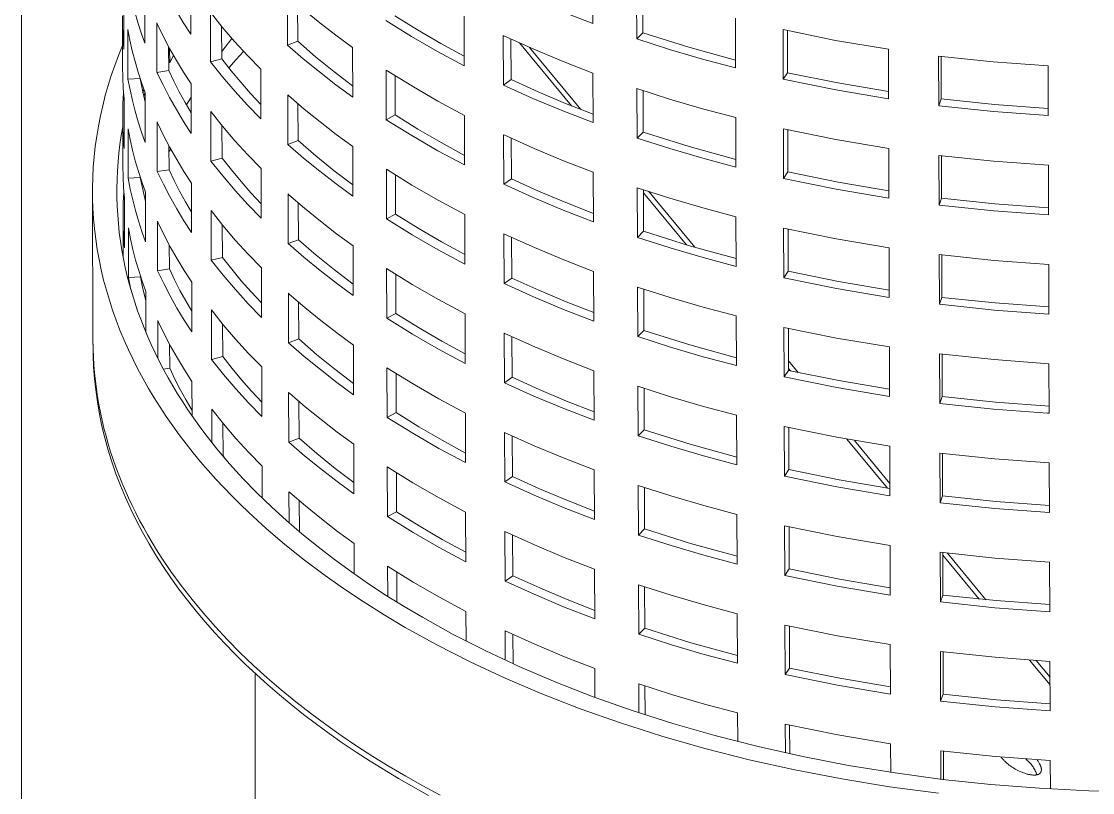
# Model space of a CAD drawing. Header units: inches. Extents: x -12 to 136, y -5 to 104.
# Drawn here: x 120.19 to 127.12, y 61.62 to 66.61 of the extents above; entities that cross this region are included whole.
import ezdxf

# ---------------------------------------------------------------- set-up
doc = ezdxf.new("R2010")
doc.units = ezdxf.units.IN
doc.layers.add('ZANO_R', color=7, linetype='Continuous', lineweight=0)

msp = doc.modelspace()

# ---------------------------------------------------------------- linework, layer by layer
at = {"layer": 'ZANO_R'}
for p, q in [((120.18841, 60.10817), (120.18841, 78.53683)), ((123.88444, 66.91619), (123.88547, 66.59534)), ((121.28378, 66.84659), (121.28482, 66.52573)), ((124.17011, 66.49485), (124.16907, 66.81571)), ((120.85019, 66.74889), (120.85122, 66.42803)), ((120.9864, 66.78758), (120.98744, 66.46673)), ((121.91039, 66.45481), (121.90936, 66.77566)), ((124.20957, 66.53442), (124.2087, 66.8026)), ((121.23563, 66.60184), (121.18883, 66.67945)), ((121.97649, 66.47975), (121.97572, 66.71757)), ((122.11867, 66.59967), (122.01591, 66.68357)), ((120.84253, 66.57217), (120.84166, 66.64437)), ((120.84266, 66.31494), (120.84167, 66.6228)), ((120.94203, 66.60118), (120.92232, 66.66936)), ((121.41255, 66.34726), (121.41151, 66.66812)), ((121.41151, 66.66812), (121.48828, 66.57176)), ((122.71252, 66.51173), (122.54657, 66.61456)), ((122.7521, 66.55377), (122.60515, 66.64517)), ((123.05256, 66.64263), (123.05359, 66.32178)), ((123.88547, 66.59534), (123.68994, 66.67113)), ((124.80799, 66.62839), (124.80902, 66.30753)), ((120.84572, 66.50003), (120.84253, 66.57217)), ((120.87739, 66.23522), (120.87635, 66.55608)), ((120.87635, 66.55608), (120.88998, 66.48643)), ((120.96375, 66.53362), (120.94203, 66.60118)), ((121.06535, 66.27877), (121.06431, 66.59963)), ((121.06431, 66.59963), (121.06721, 66.59336)), ((121.10613, 66.51306), (121.06721, 66.59336)), ((121.28482, 66.52573), (121.23563, 66.60184)), ((121.48452, 66.36592), (121.48384, 66.57701)), ((121.48828, 66.57176), (121.56818, 66.47797)), ((122.22366, 66.51857), (122.11867, 66.59967)), ((122.90155, 66.46652), (122.7521, 66.55377)), ((125.11744, 66.23414), (125.11641, 66.555)), ((125.11641, 66.555), (125.45635, 66.48585)), ((125.14576, 66.27678), (125.14488, 66.54874)), ((120.85122, 66.42803), (120.84572, 66.50003)), ((120.88998, 66.48643), (120.90565, 66.41722)), ((120.98744, 66.46673), (120.96375, 66.53362)), ((121.14749, 66.43398), (121.10613, 66.51306)), ((121.55057, 66.49807), (121.48437, 66.41338)), ((121.56818, 66.47797), (121.65112, 66.38686)), ((121.91039, 66.45481), (121.97649, 66.47975)), ((122.09179, 66.38032), (121.97649, 66.47975)), ((122.33081, 66.44036), (122.22366, 66.51857)), ((122.88158, 66.4141), (122.71252, 66.51173)), ((123.30743, 66.19666), (123.3064, 66.51752)), ((123.3064, 66.51752), (123.3151, 66.51345)), ((123.50344, 66.42876), (123.3151, 66.51345)), ((123.35707, 66.23219), (123.35622, 66.49441)), ((123.7474, 66.06283), (123.41116, 66.46945)), ((124.17011, 66.49485), (124.20957, 66.53442)), ((124.38156, 66.4273), (124.17011, 66.49485)), ((124.5077, 66.44085), (124.20957, 66.53442)), ((125.45635, 66.48585), (125.79839, 66.42801)), ((120.8164, 66.38869), (120.84222, 66.45279)), ((120.90565, 66.41722), (120.92335, 66.3485)), ((121.14143, 66.29069), (121.14093, 66.44603)), ((121.19126, 66.35621), (121.14749, 66.43398)), ((121.14762, 66.43366), (121.14792, 66.34045)), ((121.6258, 66.41416), (121.5774, 66.36149)), ((122.01225, 66.36666), (121.91039, 66.45481)), ((122.33081, 66.44036), (122.33185, 66.1195)), ((123.05359, 66.32178), (122.88158, 66.4141)), ((123.05339, 66.38352), (122.90155, 66.46652)), ((123.80842, 66.03864), (123.47598, 66.44069)), ((123.69395, 66.34908), (123.50344, 66.42876)), ((124.59457, 66.36485), (124.38156, 66.4273)), ((124.80886, 66.35755), (124.5077, 66.44085)), ((125.79839, 66.42801), (125.79943, 66.10716)), ((120.79236, 66.32424), (120.8164, 66.38869)), ((120.92335, 66.3485), (120.94307, 66.28033)), ((121.14792, 66.34045), (121.17157, 66.39053)), ((121.2374, 66.27982), (121.19126, 66.35621)), ((121.41255, 66.34726), (121.48452, 66.36592)), ((121.48932, 66.2509), (121.41255, 66.34726)), ((121.54484, 66.28961), (121.48452, 66.36592)), ((121.5774, 66.36149), (121.53, 66.30793)), ((121.65112, 66.38686), (121.73702, 66.29854)), ((122.1165, 66.28135), (122.01225, 66.36666)), ((122.2102, 66.28462), (122.09179, 66.38032)), ((123.88651, 66.27448), (123.69395, 66.34908)), ((124.80902, 66.30753), (124.59457, 66.36485)), ((126.12404, 66.06268), (126.12301, 66.38353)), ((126.12301, 66.38353), (126.47663, 66.34618)), ((126.14051, 66.10733), (126.13963, 66.38152)), ((126.47663, 66.34618), (126.83127, 66.32001)), ((120.77013, 66.25947), (120.79236, 66.32424)), ((120.84268, 66.31494), (120.84374, 66.2456)), ((120.94307, 66.28033), (120.96478, 66.21277)), ((121.06535, 66.27877), (121.14143, 66.29069)), ((121.10469, 66.19714), (121.06535, 66.27877)), ((121.17484, 66.22085), (121.14143, 66.29069)), ((121.28585, 66.20488), (121.2374, 66.27982)), ((121.60718, 66.21495), (121.54484, 66.28961)), ((121.73702, 66.29854), (121.73805, 65.97768)), ((122.22306, 66.19894), (122.1165, 66.28135)), ((122.33161, 66.19274), (122.2102, 66.28462)), ((122.54864, 65.97284), (122.5476, 66.2937)), ((122.5476, 66.2937), (122.71355, 66.19087)), ((123.88651, 66.27448), (123.88754, 65.95362)), ((125.11744, 66.23414), (125.14576, 66.27678)), ((125.47153, 66.21034), (125.14576, 66.27678)), ((126.83127, 66.32001), (126.8323, 65.99915)), ((120.73113, 66.12903), (120.74971, 66.19438)), ((120.74971, 66.19438), (120.77013, 66.25947)), ((120.84374, 66.2456), (120.84693, 66.17632)), ((120.87739, 66.23522), (120.95571, 66.2401)), ((120.89102, 66.16558), (120.87739, 66.23522)), ((120.95571, 66.2401), (120.95571, 66.24037)), ((120.97089, 66.16299), (120.95571, 66.2401)), ((120.96478, 66.21277), (120.98848, 66.14587)), ((121.14656, 66.11677), (121.10469, 66.19714)), ((121.21017, 66.15196), (121.17484, 66.22085)), ((121.28585, 66.20488), (121.28689, 65.88402)), ((121.56921, 66.15711), (121.48932, 66.2509)), ((121.6715, 66.14198), (121.60718, 66.21495)), ((122.33185, 66.1195), (122.22306, 66.19894)), ((122.60722, 66.00346), (122.60641, 66.25637)), ((123.30743, 66.19666), (123.35707, 66.23219)), ((123.4986, 66.11045), (123.30743, 66.19666)), ((123.53194, 66.15311), (123.35707, 66.23219)), ((125.45738, 66.16499), (125.11744, 66.23414)), ((125.79927, 66.15443), (125.47153, 66.21034)), ((120.71439, 66.06342), (120.73113, 66.12903)), ((120.84518, 66.07485), (120.84893, 66.14696)), ((120.84693, 66.17632), (120.85226, 66.10718)), ((120.90669, 66.09636), (120.89102, 66.16558)), ((120.98867, 66.08645), (120.97089, 66.16299)), ((120.97945, 66.17073), (120.9743, 66.14736)), ((120.9796, 66.12403), (120.98791, 66.1474)), ((120.98848, 66.14587), (120.98951, 65.82502)), ((121.24739, 66.08407), (121.21017, 66.15196)), ((121.65216, 66.06601), (121.56921, 66.15711)), ((121.73775, 66.07075), (121.6715, 66.14198)), ((121.91246, 65.81309), (121.91143, 66.13395)), ((121.91143, 66.13395), (121.91753, 66.12851)), ((122.01798, 66.04186), (121.91753, 66.12851)), ((122.71355, 66.19087), (122.88262, 66.09325)), ((123.70875, 66.07842), (123.53194, 66.15311)), ((124.17218, 65.85314), (124.17114, 66.17399)), ((124.17114, 66.17399), (124.38259, 66.10644)), ((124.21164, 65.89271), (124.21077, 66.16088)), ((125.79943, 66.10716), (125.45738, 66.16499)), ((120.69953, 65.99758), (120.71439, 66.06342)), ((120.84373, 66.00265), (120.84518, 66.07485)), ((120.85226, 66.10718), (120.8533, 65.78632)), ((120.92439, 66.02764), (120.90669, 66.09636)), ((121.19091, 66.03774), (121.14656, 66.11677)), ((121.28646, 66.01723), (121.24739, 66.08407)), ((121.28613, 66.11908), (121.25655, 66.06806)), ((121.73805, 65.97768), (121.65216, 66.06601)), ((121.97856, 65.83804), (121.97779, 66.07586)), ((122.88262, 66.09325), (123.05463, 66.00092)), ((123.69202, 66.02942), (123.4986, 66.11045)), ((123.88737, 66.00819), (123.70875, 66.07842)), ((124.38259, 66.10644), (124.59561, 66.04399)), ((126.12404, 66.06268), (126.14051, 66.10733)), ((126.12404, 66.06268), (126.47767, 66.02532)), ((126.48585, 66.07079), (126.14051, 66.10733)), ((126.83215, 66.04504), (126.48585, 66.07079)), ((120.68654, 65.93155), (120.69953, 65.99758)), ((120.8446, 65.93045), (120.84373, 66.00265)), ((120.94411, 65.95947), (120.92439, 66.02764)), ((121.2377, 65.96013), (121.19091, 66.03774)), ((121.41462, 65.70555), (121.41358, 66.02641)), ((121.41358, 66.02641), (121.49035, 65.93004)), ((122.12074, 65.95795), (122.01798, 66.04186)), ((122.60722, 66.00346), (122.54864, 65.97284)), ((122.75417, 65.91205), (122.60722, 66.00346)), ((123.05463, 66.00092), (123.05566, 65.68006)), ((123.88754, 65.95362), (123.69202, 66.02942)), ((124.59561, 66.04399), (124.81006, 65.98667)), ((124.81006, 65.98667), (124.81109, 65.66582)), ((126.47767, 66.02532), (126.8323, 65.99915)), ((120.67543, 65.86535), (120.68654, 65.93155)), ((120.83421, 65.86987), (120.84392, 65.92653)), ((120.84474, 65.67322), (120.84374, 65.98108)), ((120.84779, 65.85832), (120.8446, 65.93045)), ((120.96582, 65.89191), (120.94411, 65.95947)), ((121.06742, 65.63706), (121.06638, 65.95792)), ((121.06638, 65.95792), (121.06928, 65.95165)), ((121.1082, 65.87134), (121.06928, 65.95165)), ((121.28689, 65.88402), (121.2377, 65.96013)), ((121.4866, 65.72421), (121.48591, 65.93529)), ((121.49035, 65.93004), (121.57025, 65.83626)), ((122.22573, 65.87686), (122.12074, 65.95795)), ((122.71459, 65.87001), (122.54864, 65.97284)), ((120.66623, 65.799), (120.67543, 65.86535)), ((120.82592, 65.81311), (120.83421, 65.86987)), ((120.8533, 65.78632), (120.84779, 65.85832)), ((120.87946, 65.59351), (120.87843, 65.91437)), ((120.87843, 65.91437), (120.89205, 65.84472)), ((120.98951, 65.82502), (120.96582, 65.89191)), ((121.14957, 65.79227), (121.1082, 65.87134)), ((122.33288, 65.79864), (122.22573, 65.87686)), ((122.88365, 65.77239), (122.71459, 65.87001)), ((122.90362, 65.82481), (122.75417, 65.91205)), ((123.3095, 65.55495), (123.30847, 65.87581)), ((123.30847, 65.87581), (123.31718, 65.87174)), ((123.50551, 65.78704), (123.31718, 65.87174)), ((123.35914, 65.59048), (123.35829, 65.8527)), ((124.17218, 65.85314), (124.21164, 65.89271)), ((124.38363, 65.78559), (124.17218, 65.85314)), ((124.50977, 65.79913), (124.21164, 65.89271)), ((125.11952, 65.59243), (125.11848, 65.91329)), ((125.11848, 65.91329), (125.45842, 65.84413)), ((125.14783, 65.63507), (125.14695, 65.90703)), ((120.65893, 65.73253), (120.66623, 65.799)), ((120.81906, 65.75625), (120.82592, 65.81311)), ((120.89205, 65.84472), (120.90773, 65.77551)), ((121.1435, 65.64898), (121.143, 65.80432)), ((121.15417, 65.78375), (121.14313, 65.76435)), ((121.19334, 65.7145), (121.14957, 65.79227)), ((121.57025, 65.83626), (121.65319, 65.74515)), ((121.91246, 65.81309), (121.97856, 65.83804)), ((122.01432, 65.72495), (121.91246, 65.81309)), ((122.09386, 65.73861), (121.97856, 65.83804)), ((122.33288, 65.79864), (122.33392, 65.47779)), ((123.05547, 65.7418), (122.90362, 65.82481)), ((123.69602, 65.70737), (123.50551, 65.78704)), ((124.59664, 65.72313), (124.38363, 65.78559)), ((124.81093, 65.71584), (124.50977, 65.79913)), ((125.45842, 65.84413), (125.80046, 65.7863)), ((125.80046, 65.7863), (125.8015, 65.46545)), ((120.65354, 65.66598), (120.65893, 65.73253)), ((120.81363, 65.69931), (120.81906, 65.75625)), ((120.90773, 65.77551), (120.92543, 65.70679)), ((120.92543, 65.70679), (120.94514, 65.63861)), ((121.23947, 65.6381), (121.19334, 65.7145)), ((121.41462, 65.70555), (121.4866, 65.72421)), ((121.54692, 65.6479), (121.4866, 65.72421)), ((121.65319, 65.74515), (121.73909, 65.65683)), ((122.11857, 65.63964), (122.01432, 65.72495)), ((122.21228, 65.64291), (122.09386, 65.73861)), ((123.05566, 65.68006), (122.88365, 65.77239)), ((123.88858, 65.63277), (123.69602, 65.70737)), ((124.81109, 65.66582), (124.59664, 65.72313)), ((126.12611, 65.42096), (126.12508, 65.74182)), ((126.12508, 65.74182), (126.47871, 65.70446)), ((126.14259, 65.46562), (126.1417, 65.73981)), ((120.65006, 65.59936), (120.65354, 65.66598)), ((120.80707, 65.58529), (120.80963, 65.64232)), ((120.80963, 65.64232), (120.81363, 65.69931)), ((120.84475, 65.67322), (120.84581, 65.60388)), ((120.94514, 65.63861), (120.96686, 65.57105)), ((121.06742, 65.63706), (121.1435, 65.64898)), ((121.17692, 65.57914), (121.1435, 65.64898)), ((121.28792, 65.56316), (121.23947, 65.6381)), ((121.49139, 65.60919), (121.41462, 65.70555)), ((121.60926, 65.57323), (121.54692, 65.6479)), ((121.73909, 65.65683), (121.74013, 65.33597)), ((122.22513, 65.55723), (122.11857, 65.63964)), ((122.33368, 65.55103), (122.21228, 65.64291)), ((122.55071, 65.33113), (122.54968, 65.65199)), ((122.54968, 65.65199), (122.71562, 65.54916)), ((126.47871, 65.70446), (126.83334, 65.6783)), ((126.83334, 65.6783), (126.83437, 65.35744)), ((120.64851, 65.53272), (120.65006, 65.59936)), ((120.80595, 65.52824), (120.80707, 65.58529)), ((120.84581, 65.60388), (120.84901, 65.53461)), ((120.87946, 65.59351), (120.95778, 65.59839)), ((120.89309, 65.52386), (120.87946, 65.59351)), ((120.95778, 65.59839), (120.95778, 65.59865)), ((120.97296, 65.52128), (120.95778, 65.59839)), ((120.96686, 65.57105), (120.99055, 65.50416)), ((121.10676, 65.55542), (121.06742, 65.63706)), ((121.21224, 65.51024), (121.17692, 65.57914)), ((121.57129, 65.5154), (121.49139, 65.60919)), ((121.67358, 65.50026), (121.60926, 65.57323)), ((122.6093, 65.36174), (122.60848, 65.61466)), ((123.3095, 65.55495), (123.35914, 65.59048)), ((123.53402, 65.51139), (123.35914, 65.59048)), ((123.88858, 65.63277), (123.88962, 65.31191)), ((125.11952, 65.59243), (125.14783, 65.63507)), ((125.45945, 65.52328), (125.11952, 65.59243)), ((125.4736, 65.56862), (125.14783, 65.63507)), ((125.80135, 65.51271), (125.4736, 65.56862)), ((120.65154, 64.54202), (120.64843, 65.50416)), ((120.64887, 65.46606), (120.64851, 65.53272)), ((120.80627, 65.47118), (120.80595, 65.52824)), ((120.84725, 65.43313), (120.85101, 65.50524)), ((120.84901, 65.53461), (120.85433, 65.46546)), ((120.90876, 65.45465), (120.89309, 65.52386)), ((120.99074, 65.44473), (120.97296, 65.52128)), ((120.99055, 65.50416), (120.99158, 65.1833)), ((121.14863, 65.47505), (121.10676, 65.55542)), ((121.24946, 65.44235), (121.21224, 65.51024)), ((121.28792, 65.56316), (121.28896, 65.24231)), ((121.65423, 65.42429), (121.57129, 65.5154)), ((121.73982, 65.42904), (121.67358, 65.50026)), ((122.33392, 65.47779), (122.22513, 65.55723)), ((122.71562, 65.54916), (122.88469, 65.45153)), ((123.50067, 65.46874), (123.3095, 65.55495)), ((123.71082, 65.43671), (123.53402, 65.51139)), ((124.17425, 65.21142), (124.17322, 65.53228)), ((124.17322, 65.53228), (124.38467, 65.46473)), ((124.21371, 65.25099), (124.21285, 65.51917)), ((124.49101, 65.16359), (124.21291, 65.49989)), ((124.54513, 65.14768), (124.24722, 65.50797)), ((125.8015, 65.46545), (125.45945, 65.52328)), ((120.65116, 65.39943), (120.64887, 65.46606)), ((120.80803, 65.41414), (120.80627, 65.47118)), ((120.8458, 65.36094), (120.84725, 65.43313)), ((120.85433, 65.46546), (120.85537, 65.14461)), ((120.92646, 65.38593), (120.90876, 65.45465)), ((121.19298, 65.39602), (121.14863, 65.47505)), ((121.28853, 65.37551), (121.24946, 65.44235)), ((121.91454, 65.17138), (121.9135, 65.49224)), ((121.9135, 65.49224), (121.9196, 65.4868)), ((122.02005, 65.40014), (121.9196, 65.4868)), ((121.98063, 65.19632), (121.97986, 65.43415)), ((122.88469, 65.45153), (123.0567, 65.35921)), ((123.69409, 65.38771), (123.50067, 65.46874)), ((123.88944, 65.36648), (123.71082, 65.43671)), ((124.38467, 65.46473), (124.59768, 65.40228)), ((126.12611, 65.42096), (126.14259, 65.46562)), ((126.48792, 65.42907), (126.14259, 65.46562)), ((120.65536, 65.33285), (120.65116, 65.39943)), ((120.81123, 65.35713), (120.80803, 65.41414)), ((120.84668, 65.28874), (120.8458, 65.36094)), ((120.94618, 65.31776), (120.92646, 65.38593)), ((121.23977, 65.31842), (121.19298, 65.39602)), ((121.41669, 65.06384), (121.41566, 65.3847)), ((121.41566, 65.3847), (121.49242, 65.28833)), ((121.74013, 65.33597), (121.65423, 65.42429)), ((122.12281, 65.31624), (122.02005, 65.40014)), ((122.6093, 65.36174), (122.55071, 65.33113)), ((122.75624, 65.27034), (122.6093, 65.36174)), ((123.88962, 65.31191), (123.69409, 65.38771)), ((124.59768, 65.40228), (124.81213, 65.34496)), ((126.12611, 65.42096), (126.47974, 65.38361)), ((126.47974, 65.38361), (126.83437, 65.35744)), ((126.83423, 65.40333), (126.48792, 65.42907)), ((120.66148, 65.26635), (120.65536, 65.33285)), ((120.81587, 65.30018), (120.81123, 65.35713)), ((120.82194, 65.24329), (120.81587, 65.30018)), ((120.84664, 65.08392), (120.84581, 65.33937)), ((120.96789, 65.2502), (120.94618, 65.31776)), ((121.06949, 64.99535), (121.06846, 65.3162)), ((121.06846, 65.3162), (121.07135, 65.30994)), ((121.11027, 65.22963), (121.07135, 65.30994)), ((121.28896, 65.24231), (121.23977, 65.31842)), ((121.48867, 65.0825), (121.48799, 65.29358)), ((122.2278, 65.23515), (122.12281, 65.31624)), ((122.71666, 65.2283), (122.55071, 65.33113)), ((123.0567, 65.35921), (123.05774, 65.03835)), ((124.81213, 65.34496), (124.81317, 65.0241)), ((120.66951, 65.19995), (120.66148, 65.26635)), ((120.82943, 65.1865), (120.82194, 65.24329)), ((120.84987, 65.2166), (120.84668, 65.28874)), ((120.88153, 64.9518), (120.8805, 65.27265)), ((120.8805, 65.27265), (120.89413, 65.20301)), ((120.99158, 65.1833), (120.96789, 65.2502)), ((121.15164, 65.15055), (121.11027, 65.22963)), ((121.49242, 65.28833), (121.57232, 65.19454)), ((122.33495, 65.15693), (122.2278, 65.23515)), ((122.88572, 65.13068), (122.71666, 65.2283)), ((122.90569, 65.1831), (122.75624, 65.27034)), ((123.31158, 64.91324), (123.31054, 65.23409)), ((123.31054, 65.23409), (123.31925, 65.23002)), ((123.50758, 65.14533), (123.31925, 65.23002)), ((124.17425, 65.21142), (124.21371, 65.25099)), ((124.51184, 65.15742), (124.21371, 65.25099)), ((125.12159, 64.95072), (125.12055, 65.27157)), ((125.12055, 65.27157), (125.46049, 65.20242)), ((125.1499, 64.99335), (125.14902, 65.26532)), ((120.67944, 65.13368), (120.66951, 65.19995)), ((120.83836, 65.12981), (120.82943, 65.1865)), ((120.85537, 65.14461), (120.84987, 65.2166)), ((120.89413, 65.20301), (120.9098, 65.13379)), ((121.14558, 65.00726), (121.14507, 65.16261)), ((121.57232, 65.19454), (121.65526, 65.10344)), ((121.91454, 65.17138), (121.98063, 65.19632)), ((122.0164, 65.08323), (121.91454, 65.17138)), ((122.09593, 65.0969), (121.98063, 65.19632)), ((122.33495, 65.15693), (122.33599, 64.83607)), ((123.05754, 65.10009), (122.90569, 65.1831)), ((123.36121, 64.94877), (123.36036, 65.21099)), ((124.3857, 65.14387), (124.17425, 65.21142)), ((124.813, 65.07413), (124.51184, 65.15742)), ((125.46049, 65.20242), (125.80254, 65.14459)), ((120.69126, 65.06758), (120.67944, 65.13368)), ((120.8487, 65.07324), (120.83836, 65.12981)), ((120.9098, 65.13379), (120.9275, 65.06507)), ((121.19541, 65.07278), (121.15164, 65.15055)), ((121.65526, 65.10344), (121.74116, 65.01511)), ((122.12064, 64.99792), (122.0164, 65.08323)), ((122.21435, 65.00119), (122.09593, 65.0969)), ((123.05774, 65.03835), (122.88572, 65.13068)), ((123.6981, 65.06566), (123.50758, 65.14533)), ((124.59871, 65.08142), (124.3857, 65.14387)), ((125.80254, 65.14459), (125.80357, 64.82373)), ((126.12819, 64.77925), (126.12715, 65.10011)), ((126.12715, 65.10011), (126.48078, 65.06275)), ((126.14466, 64.82391), (126.14377, 65.09809)), ((120.70497, 65.00166), (120.69126, 65.06758)), ((120.86046, 65.01682), (120.8487, 65.07324)), ((120.87362, 64.96056), (120.86046, 65.01682)), ((120.9275, 65.06507), (120.94721, 64.9969)), ((121.24154, 64.99639), (121.19541, 65.07278)), ((121.41669, 65.06384), (121.48867, 65.0825)), ((121.49346, 64.96747), (121.41669, 65.06384)), ((121.54899, 65.00619), (121.48867, 65.0825)), ((121.74116, 65.01511), (121.7422, 64.69426)), ((123.89065, 64.99105), (123.6981, 65.06566)), ((124.81317, 65.0241), (124.59871, 65.08142)), ((126.48078, 65.06275), (126.83541, 65.03658)), ((126.83541, 65.03658), (126.83645, 64.71573)), ((120.72056, 64.93596), (120.70497, 65.00166)), ((120.88818, 64.90447), (120.87362, 64.96056)), ((120.88153, 64.9518), (120.95985, 64.95667)), ((120.89728, 64.87198), (120.88153, 64.9518)), ((120.94721, 64.9969), (120.96893, 64.92934)), ((120.95985, 64.95667), (120.95985, 64.95694)), ((120.97503, 64.87957), (120.95985, 64.95667)), ((121.06949, 64.99535), (121.14558, 65.00726)), ((121.10883, 64.91371), (121.06949, 64.99535)), ((121.17899, 64.93742), (121.14558, 65.00726)), ((121.29, 64.92145), (121.24154, 64.99639)), ((121.57336, 64.87369), (121.49346, 64.96747)), ((121.61133, 64.93152), (121.54899, 65.00619)), ((122.2272, 64.91551), (122.12064, 64.99792)), ((122.33575, 64.90932), (122.21435, 65.00119)), ((122.55278, 64.68942), (122.55175, 65.01027)), ((122.55175, 65.01027), (122.7177, 64.90744)), ((122.61137, 64.72003), (122.61055, 64.97295)), ((123.31158, 64.91324), (123.36121, 64.94877)), ((123.53609, 64.86968), (123.36121, 64.94877)), ((123.89065, 64.99105), (123.89169, 64.6702)), ((125.12159, 64.95072), (125.1499, 64.99335)), ((125.46153, 64.88156), (125.12159, 64.95072)), ((125.47567, 64.92691), (125.1499, 64.99335)), ((120.738, 64.8705), (120.72056, 64.93596)), ((120.90413, 64.84858), (120.88818, 64.90447)), ((120.96893, 64.92934), (120.99262, 64.86245)), ((120.99281, 64.80302), (120.97503, 64.87957)), ((121.1507, 64.83334), (121.10883, 64.91371)), ((121.21432, 64.86853), (121.17899, 64.93742)), ((121.29, 64.92145), (121.29103, 64.60059)), ((121.67565, 64.85855), (121.61133, 64.93152)), ((122.33599, 64.83607), (122.2272, 64.91551)), ((122.7177, 64.90744), (122.88676, 64.80982)), ((123.50274, 64.82703), (123.31158, 64.91324)), ((124.17632, 64.56971), (124.17529, 64.89057)), ((124.17529, 64.89057), (124.38674, 64.82302)), ((124.21578, 64.60928), (124.21492, 64.87746)), ((125.80357, 64.82373), (125.46153, 64.88156)), ((125.80342, 64.871), (125.47567, 64.92691)), ((120.75729, 64.8053), (120.738, 64.8705)), ((120.92146, 64.7929), (120.90413, 64.84858)), ((120.99262, 64.86245), (120.99347, 64.59828)), ((121.19505, 64.75431), (121.1507, 64.83334)), ((121.25153, 64.80064), (121.21432, 64.86853)), ((121.6563, 64.78258), (121.57336, 64.87369)), ((121.7419, 64.78733), (121.67565, 64.85855)), ((121.91661, 64.52967), (121.91557, 64.85053)), ((121.91557, 64.85053), (121.92167, 64.84509)), ((122.02212, 64.75843), (121.92167, 64.84509)), ((122.88676, 64.80982), (123.05877, 64.71749)), ((123.69616, 64.74599), (123.50274, 64.82703)), ((123.71289, 64.795), (123.53609, 64.86968)), ((124.38674, 64.82302), (124.59975, 64.76056)), ((126.12819, 64.77925), (126.14466, 64.82391)), ((126.48999, 64.78736), (126.14466, 64.82391)), ((120.77842, 64.7404), (120.75729, 64.8053)), ((120.80135, 64.67582), (120.77842, 64.7404)), ((120.94015, 64.73745), (120.92146, 64.7929)), ((120.9602, 64.68224), (120.94015, 64.73745)), ((121.24184, 64.6767), (121.19505, 64.75431)), ((121.2906, 64.7338), (121.25153, 64.80064)), ((121.41876, 64.42213), (121.41773, 64.74298)), ((121.41773, 64.74298), (121.4945, 64.64662)), ((121.7422, 64.69426), (121.6563, 64.78258)), ((121.9827, 64.55461), (121.98193, 64.79243)), ((122.12488, 64.67453), (122.02212, 64.75843)), ((123.89169, 64.6702), (123.69616, 64.74599)), ((123.89151, 64.72477), (123.71289, 64.795)), ((124.59975, 64.76056), (124.8142, 64.70325)), ((126.12819, 64.77925), (126.48181, 64.74189)), ((126.48181, 64.74189), (126.83645, 64.71573)), ((126.8363, 64.76162), (126.48999, 64.78736)), ((120.82609, 64.61158), (120.80135, 64.67582)), ((120.98159, 64.6273), (120.9602, 64.68224)), ((121.07132, 64.4283), (121.07053, 64.67449)), ((121.07053, 64.67449), (121.07342, 64.66822)), ((121.11235, 64.58792), (121.07342, 64.66822)), ((121.29103, 64.60059), (121.24184, 64.6767)), ((122.22987, 64.59343), (122.12488, 64.67453)), ((122.61137, 64.72003), (122.55278, 64.68942)), ((122.71873, 64.58659), (122.55278, 64.68942)), ((122.75831, 64.62863), (122.61137, 64.72003)), ((123.05877, 64.71749), (123.05981, 64.39664)), ((124.8142, 64.70325), (124.81524, 64.38239)), ((120.8526, 64.54771), (120.82609, 64.61158)), ((121.00432, 64.57263), (120.98159, 64.6273)), ((121.49074, 64.44078), (121.49006, 64.65187)), ((121.4945, 64.64662), (121.57439, 64.55283)), ((122.90776, 64.54139), (122.75831, 64.62863)), ((124.17632, 64.56971), (124.21578, 64.60928)), ((124.51391, 64.51571), (124.21578, 64.60928)), ((125.12366, 64.309), (125.12262, 64.62986)), ((125.12262, 64.62986), (125.46256, 64.56071)), ((125.15197, 64.35164), (125.1511, 64.6236)), ((120.65154, 64.54202), (120.65228, 64.49039)), ((120.88086, 64.48423), (120.8526, 64.54771)), ((121.02836, 64.51826), (121.00432, 64.57263)), ((121.15371, 64.50884), (121.11235, 64.58792)), ((121.57439, 64.55283), (121.65734, 64.46172)), ((121.91661, 64.52967), (121.9827, 64.55461)), ((122.01847, 64.44152), (121.91661, 64.52967)), ((122.098, 64.45518), (121.9827, 64.55461)), ((122.33703, 64.51522), (122.22987, 64.59343)), ((122.88779, 64.48896), (122.71873, 64.58659)), ((123.05961, 64.45838), (122.90776, 64.54139)), ((123.31365, 64.27153), (123.31261, 64.59238)), ((123.31261, 64.59238), (123.32132, 64.58831)), ((123.50966, 64.50362), (123.32132, 64.58831)), ((123.36328, 64.30705), (123.36244, 64.56927)), ((124.38777, 64.50216), (124.17632, 64.56971)), ((125.46256, 64.56071), (125.80461, 64.50288)), ((120.65242, 64.44753), (120.65169, 64.52174)), ((120.65228, 64.49039), (120.65417, 64.43877)), ((120.91085, 64.42116), (120.88086, 64.48423)), ((121.0537, 64.46419), (121.02836, 64.51826)), ((121.08032, 64.41045), (121.0537, 64.46419)), ((121.14765, 64.36555), (121.14715, 64.52089)), ((121.19748, 64.43107), (121.15371, 64.50884)), ((121.65734, 64.46172), (121.74323, 64.3734)), ((122.33703, 64.51522), (122.33806, 64.19436)), ((123.05981, 64.39664), (122.88779, 64.48896)), ((123.70017, 64.42394), (123.50966, 64.50362)), ((124.60079, 64.43971), (124.38777, 64.50216)), ((124.81508, 64.43241), (124.51391, 64.51571)), ((125.80461, 64.50288), (125.80564, 64.18202)), ((120.65553, 64.37338), (120.65242, 64.44753)), ((120.65417, 64.43877), (120.65722, 64.38719)), ((120.94256, 64.35854), (120.91085, 64.42116)), ((121.10822, 64.35705), (121.08032, 64.41045)), ((121.24361, 64.35468), (121.19748, 64.43107)), ((121.41876, 64.42213), (121.49074, 64.44078)), ((121.49553, 64.32576), (121.41876, 64.42213)), ((121.55106, 64.36447), (121.49074, 64.44078)), ((122.12272, 64.35621), (122.01847, 64.44152)), ((122.21642, 64.35948), (122.098, 64.45518)), ((123.89272, 64.34934), (123.70017, 64.42394)), ((124.81524, 64.38239), (124.60079, 64.43971)), ((125.21461, 64.338), (125.15177, 64.41399)), ((126.13026, 64.13754), (126.12922, 64.45839)), ((126.12922, 64.45839), (126.48285, 64.42104)), ((126.14673, 64.18219), (126.14584, 64.45638)), ((126.48285, 64.42104), (126.83748, 64.39487)), ((126.83748, 64.39487), (126.83852, 64.07401)), ((120.66101, 64.29936), (120.65553, 64.37338)), ((120.65722, 64.38719), (120.66142, 64.33565)), ((120.66142, 64.33565), (120.66676, 64.28416)), ((120.97594, 64.29638), (120.94256, 64.35854)), ((121.10707, 64.3592), (121.14765, 64.36555)), ((121.13737, 64.304), (121.10822, 64.35705)), ((121.18106, 64.29571), (121.14765, 64.36555)), ((121.29207, 64.27974), (121.24361, 64.35468)), ((121.57543, 64.23197), (121.49553, 64.32576)), ((121.6134, 64.28981), (121.55106, 64.36447)), ((121.74323, 64.3734), (121.74427, 64.05254)), ((122.22927, 64.2738), (122.12272, 64.35621)), ((122.33782, 64.2676), (122.21642, 64.35948)), ((122.55486, 64.0477), (122.55382, 64.36856)), ((122.55382, 64.36856), (122.71977, 64.26573)), ((122.61344, 64.07832), (122.61262, 64.33123)), ((123.89272, 64.34934), (123.89376, 64.02848)), ((125.12366, 64.309), (125.15197, 64.35164)), ((125.16478, 64.34882), (125.15193, 64.36435)), ((125.47775, 64.2852), (125.15197, 64.35164)), ((120.66885, 64.22556), (120.66101, 64.29936)), ((120.66676, 64.28416), (120.67325, 64.23274)), ((121.01099, 64.2347), (120.97594, 64.29638)), ((121.16776, 64.25133), (121.13737, 64.304)), ((121.19937, 64.19903), (121.16776, 64.25133)), ((121.21639, 64.22682), (121.18106, 64.29571)), ((121.29207, 64.27974), (121.29279, 64.05675)), ((121.67772, 64.21684), (121.6134, 64.28981)), ((122.33806, 64.19436), (122.22927, 64.2738)), ((122.71977, 64.26573), (122.88883, 64.16811)), ((123.31365, 64.27153), (123.36328, 64.30705)), ((123.31365, 64.27153), (123.50481, 64.18531)), ((123.53816, 64.22797), (123.36328, 64.30705)), ((125.4636, 64.23985), (125.12366, 64.309)), ((125.80549, 64.22929), (125.47775, 64.2852)), ((120.67978, 64.14707), (120.66885, 64.22556)), ((120.67325, 64.23274), (120.68088, 64.1814)), ((121.04767, 64.17353), (121.01099, 64.2347)), ((121.23217, 64.14713), (121.19937, 64.19903)), ((121.2536, 64.15893), (121.21639, 64.22682)), ((121.65837, 64.14087), (121.57543, 64.23197)), ((121.74397, 64.14561), (121.67772, 64.21684)), ((121.91868, 63.88796), (121.91764, 64.20881)), ((121.91764, 64.20881), (121.92375, 64.20337)), ((122.02419, 64.11672), (121.92375, 64.20337)), ((123.50481, 64.18531), (123.69823, 64.10428)), ((123.71496, 64.15328), (123.53816, 64.22797)), ((124.1784, 63.928), (124.17736, 64.24885)), ((124.17736, 64.24885), (124.38881, 64.1813)), ((124.21786, 63.96757), (124.21699, 64.23574)), ((125.80564, 64.18202), (125.4636, 64.23985)), ((126.13026, 64.13754), (126.14673, 64.18219)), ((126.49206, 64.14565), (126.14673, 64.18219)), ((120.69334, 64.06899), (120.67978, 64.14707)), ((120.68088, 64.1814), (120.68964, 64.13016)), ((120.68964, 64.13016), (120.69955, 64.07902)), ((121.08594, 64.11288), (121.04767, 64.17353)), ((121.12579, 64.05277), (121.08594, 64.11288)), ((121.26616, 64.09563), (121.23217, 64.14713)), ((121.29267, 64.09209), (121.2536, 64.15893)), ((121.74427, 64.05254), (121.65837, 64.14087)), ((121.98477, 63.9129), (121.98401, 64.15072)), ((122.12695, 64.03281), (122.02419, 64.11672)), ((122.88883, 64.16811), (123.06084, 64.07578)), ((123.89358, 64.08305), (123.71496, 64.15328)), ((124.38881, 64.1813), (124.60182, 64.11885)), ((124.60182, 64.11885), (124.81627, 64.06153)), ((126.13026, 64.13754), (126.47833, 64.10068)), ((126.83837, 64.1199), (126.49206, 64.14565)), ((120.70946, 63.99139), (120.69334, 64.06899)), ((120.69955, 64.07902), (120.71058, 64.028)), ((121.16719, 63.99324), (121.12579, 64.05277)), ((121.30131, 64.04456), (121.26616, 64.09563)), ((121.3376, 63.99392), (121.30131, 64.04456)), ((121.4205, 63.88517), (121.4198, 64.10127)), ((121.4198, 64.10127), (121.49657, 64.0049)), ((122.61344, 64.07832), (122.55486, 64.0477)), ((122.7208, 63.94487), (122.55486, 64.0477)), ((122.76038, 63.98691), (122.61344, 64.07832)), ((123.06084, 64.07578), (123.06188, 63.75492)), ((123.69823, 64.10428), (123.89376, 64.02848)), ((124.81627, 64.06153), (124.81731, 63.74068)), ((126.47833, 64.10068), (126.82738, 64.07467)), ((126.83852, 64.07401), (126.82738, 64.07467)), ((120.72811, 63.91436), (120.70946, 63.99139)), ((120.71058, 64.028), (120.72273, 63.97711)), ((120.72273, 63.97711), (120.736, 63.92637)), ((121.2101, 63.93428), (121.16719, 63.99324)), ((121.375, 63.94373), (121.3376, 63.99392)), ((121.49281, 63.79907), (121.49213, 64.01015)), ((121.49657, 64.0049), (121.57647, 63.91112)), ((122.23195, 63.95172), (122.12695, 64.03281)), ((122.90984, 63.89967), (122.76038, 63.98691)), ((125.12573, 63.66729), (125.1247, 63.98815)), ((125.1247, 63.98815), (125.46463, 63.91899)), ((125.15405, 63.70993), (125.15317, 63.98189)), ((120.74971, 63.83633), (120.72811, 63.91436)), ((120.736, 63.92637), (120.75038, 63.87578)), ((121.25448, 63.87593), (121.2101, 63.93428)), ((121.41351, 63.894), (121.375, 63.94373)), ((121.57647, 63.91112), (121.65941, 63.82001)), ((121.91868, 63.88796), (121.98477, 63.9129)), ((122.10008, 63.81347), (121.98477, 63.9129)), ((122.3391, 63.8735), (122.23195, 63.95172)), ((122.88987, 63.84725), (122.7208, 63.94487)), ((123.31572, 63.62981), (123.31468, 63.95067)), ((123.31468, 63.95067), (123.50585, 63.86446)), ((123.36535, 63.66534), (123.36451, 63.92756)), ((124.1784, 63.928), (124.21786, 63.96757)), ((124.38985, 63.86045), (124.1784, 63.928)), ((124.51598, 63.87399), (124.21786, 63.96757)), ((125.46463, 63.91899), (125.80668, 63.86116)), ((125.79235, 63.58993), (125.53012, 63.90703)), ((120.77383, 63.75903), (120.74971, 63.83633)), ((120.75038, 63.87578), (120.76587, 63.82536)), ((121.30032, 63.81819), (121.25448, 63.87593)), ((121.4531, 63.84473), (121.41351, 63.894)), ((121.53541, 63.74764), (121.4531, 63.84473)), ((122.02054, 63.79981), (121.91868, 63.88796)), ((122.3391, 63.8735), (122.34013, 63.55265)), ((123.06188, 63.75492), (122.88987, 63.84725)), ((123.06168, 63.81666), (122.90984, 63.89967)), ((123.50585, 63.86446), (123.69927, 63.78342)), ((124.60286, 63.79799), (124.38985, 63.86045)), ((124.81715, 63.7907), (124.51598, 63.87399)), ((125.80745, 63.62098), (125.57795, 63.89856)), ((125.80668, 63.86116), (125.80772, 63.54031)), ((120.76587, 63.82536), (120.78245, 63.77512)), ((120.78245, 63.77512), (120.80012, 63.72507)), ((121.34757, 63.76109), (121.30032, 63.81819)), ((121.49139, 63.7987), (121.49281, 63.79907)), ((121.50965, 63.7773), (121.49281, 63.79907)), ((121.65941, 63.82001), (121.74531, 63.73169)), ((122.12479, 63.7145), (122.02054, 63.79981)), ((122.21849, 63.71777), (122.10008, 63.81347)), ((123.69927, 63.78342), (123.8948, 63.70763)), ((124.81731, 63.74068), (124.60286, 63.79799)), ((126.13233, 63.49582), (126.13129, 63.81668)), ((126.13129, 63.81668), (126.48492, 63.77933)), ((126.1488, 63.54048), (126.14792, 63.81467)), ((126.48492, 63.77933), (126.83955, 63.75316)), ((120.80038, 63.68254), (120.77383, 63.75903)), ((120.80012, 63.72507), (120.81887, 63.67523)), ((121.3962, 63.70465), (121.34757, 63.76109)), ((121.44618, 63.64886), (121.3962, 63.70465)), ((121.62176, 63.65255), (121.53541, 63.74764)), ((121.74531, 63.73169), (121.74597, 63.52597)), ((122.23135, 63.63209), (122.12479, 63.7145)), ((122.3399, 63.62589), (122.21849, 63.71777)), ((122.55693, 63.40599), (122.55589, 63.72685)), ((122.55589, 63.72685), (122.72184, 63.62402)), ((123.8948, 63.70763), (123.89583, 63.38677)), ((125.12573, 63.66729), (125.15405, 63.70993)), ((125.47982, 63.64349), (125.15405, 63.70993)), ((126.83955, 63.75316), (126.84059, 63.4323)), ((120.82929, 63.6069), (120.80038, 63.68254)), ((120.81887, 63.67523), (120.83869, 63.6256)), ((121.49747, 63.59376), (121.44618, 63.64886)), ((121.71198, 63.55953), (121.62176, 63.65255)), ((122.34013, 63.55265), (122.23135, 63.63209)), ((122.61551, 63.4366), (122.6147, 63.68952)), ((123.31572, 63.62981), (123.36535, 63.66534)), ((123.31572, 63.62981), (123.50689, 63.5436)), ((123.54023, 63.58625), (123.36535, 63.66534)), ((125.46567, 63.59814), (125.12573, 63.66729)), ((125.80756, 63.58757), (125.47982, 63.64349)), ((120.86151, 63.52988), (120.82929, 63.6069)), ((120.83869, 63.6256), (120.85957, 63.5762)), ((120.85957, 63.5762), (120.8815, 63.52703)), ((121.55004, 63.53935), (121.49747, 63.59376)), ((121.80586, 63.46865), (121.71198, 63.55953)), ((121.92037, 63.36487), (121.91972, 63.5671)), ((121.91972, 63.5671), (121.92582, 63.56166)), ((122.02627, 63.475), (121.92582, 63.56166)), ((122.72184, 63.62402), (122.8909, 63.52639)), ((123.71704, 63.51157), (123.54023, 63.58625)), ((124.18047, 63.28628), (124.17943, 63.60714)), ((124.17943, 63.60714), (124.39088, 63.53959)), ((124.21993, 63.32585), (124.21906, 63.59403)), ((125.80772, 63.54031), (125.46567, 63.59814)), ((120.89606, 63.45388), (120.86151, 63.52988)), ((120.8815, 63.52703), (120.90447, 63.47811)), ((121.60385, 63.48565), (121.55004, 63.53935)), ((121.98673, 63.30788), (121.98608, 63.50901)), ((122.8909, 63.52639), (123.06292, 63.43407)), ((123.50689, 63.5436), (123.7003, 63.46257)), ((123.89566, 63.44134), (123.71704, 63.51157)), ((124.39088, 63.53959), (124.60389, 63.47714)), ((126.13233, 63.49582), (126.1488, 63.54048)), ((126.13233, 63.49582), (126.48596, 63.45847)), ((126.49414, 63.50393), (126.1488, 63.54048)), ((126.84044, 63.47819), (126.49414, 63.50393)), ((120.93286, 63.37893), (120.89606, 63.45388)), ((120.90447, 63.47811), (120.92847, 63.42945)), ((120.92847, 63.42945), (120.9535, 63.38107)), ((121.65886, 63.43267), (121.60385, 63.48565)), ((121.77235, 63.3289), (121.65886, 63.43267)), ((121.90321, 63.37996), (121.80586, 63.46865)), ((122.12903, 63.3911), (122.02627, 63.475)), ((122.61551, 63.4366), (122.55693, 63.40599)), ((122.76246, 63.3452), (122.61551, 63.4366)), ((123.06292, 63.43407), (123.06395, 63.11321)), ((123.7003, 63.46257), (123.89583, 63.38677)), ((124.60389, 63.47714), (124.81835, 63.41982)), ((124.81835, 63.41982), (124.81938, 63.09896)), ((126.48596, 63.45847), (126.84059, 63.4323)), ((120.97182, 63.30508), (120.93286, 63.37893)), ((120.9535, 63.38107), (120.97952, 63.33296)), ((122.00385, 63.29352), (121.90321, 63.37996)), ((122.23402, 63.31001), (122.12903, 63.3911)), ((122.72288, 63.30316), (122.55693, 63.40599)), ((121.01445, 63.22961), (120.97182, 63.30508)), ((120.97952, 63.33296), (121.00655, 63.28514)), ((121.00655, 63.28514), (121.03455, 63.23762)), ((121.89021, 63.22814), (121.77235, 63.3289)), ((122.10757, 63.20938), (122.00385, 63.29352)), ((122.34117, 63.23179), (122.23402, 63.31001)), ((122.89194, 63.20554), (122.72288, 63.30316)), ((122.91191, 63.25796), (122.76246, 63.3452)), ((123.31779, 62.9881), (123.31676, 63.30896)), ((123.31676, 63.30896), (123.50792, 63.22274)), ((123.36743, 63.02363), (123.36658, 63.28585)), ((124.18047, 63.28628), (124.21993, 63.32585)), ((124.39192, 63.21873), (124.18047, 63.28628)), ((124.51806, 63.23228), (124.21993, 63.32585)), ((125.1278, 63.02558), (125.12677, 63.34643)), ((125.12677, 63.34643), (125.46671, 63.27728)), ((125.15612, 63.06821), (125.15524, 63.34018)), ((121.0592, 63.15539), (121.01445, 63.22961)), ((121.03455, 63.23762), (121.06352, 63.19041)), ((122.01215, 63.13044), (121.89021, 63.22814)), ((122.34117, 63.23179), (122.3418, 63.03524)), ((123.06375, 63.17495), (122.91191, 63.25796)), ((123.50792, 63.22274), (123.70134, 63.14171)), ((124.60493, 63.15628), (124.39192, 63.21873)), ((124.81922, 63.14899), (124.51806, 63.23228)), ((125.46671, 63.27728), (125.80875, 63.21945)), ((125.80875, 63.21945), (125.80979, 62.89859)), ((121.10599, 63.08242), (121.0592, 63.15539)), ((121.06352, 63.19041), (121.09345, 63.14353)), ((121.09345, 63.14353), (121.15612, 63.05074)), ((122.21419, 63.12757), (122.10757, 63.20938)), ((123.06395, 63.11321), (122.89194, 63.20554)), ((124.81938, 63.09896), (124.60493, 63.15628)), ((126.1344, 62.85411), (126.13337, 63.17497)), ((126.13337, 63.17497), (126.48699, 63.13761)), ((126.15087, 62.89877), (126.14999, 63.17295)), ((126.38552, 62.87274), (126.15004, 63.15744)), ((126.42963, 62.86841), (126.1809, 63.16928)), ((121.15473, 63.01074), (121.10599, 63.08242)), ((122.13786, 63.03588), (122.01215, 63.13044)), ((122.32349, 63.04814), (122.21419, 63.12757)), ((122.55859, 62.89061), (122.55796, 63.08513)), ((122.55796, 63.08513), (122.72391, 62.9823)), ((123.70134, 63.14171), (123.89687, 63.06591)), ((126.48699, 63.13761), (126.84163, 63.11145)), ((126.84163, 63.11145), (126.84266, 62.79059)), ((121.20752, 62.93736), (121.15473, 63.01074)), ((121.15612, 63.05074), (121.22245, 62.95935)), ((122.26705, 62.94448), (122.13786, 63.03588)), ((122.4353, 62.97109), (122.32349, 63.04814)), ((122.61739, 62.85377), (122.61677, 63.04781)), ((123.31779, 62.9881), (123.36743, 63.02363)), ((123.5423, 62.94454), (123.36743, 63.02363)), ((123.89687, 63.06591), (123.8979, 62.74506)), ((125.1278, 63.02558), (125.15612, 63.06821)), ((125.46774, 62.95642), (125.1278, 63.02558)), ((125.48189, 63.00177), (125.15612, 63.06821)), ((121.26223, 62.8654), (121.20752, 62.93736)), ((121.22245, 62.95935), (121.29231, 62.86941)), ((122.39943, 62.85629), (122.26705, 62.94448)), ((122.5494, 62.89646), (122.4353, 62.97109)), ((122.72391, 62.9823), (122.89297, 62.88468)), ((123.31779, 62.9881), (123.50589, 62.90322)), ((123.71911, 62.86986), (123.5423, 62.94454)), ((124.18254, 62.64457), (124.1815, 62.96543)), ((124.1815, 62.96543), (124.39295, 62.89788)), ((124.222, 62.68414), (124.22113, 62.95232)), ((125.80979, 62.89859), (125.46774, 62.95642)), ((125.80963, 62.94586), (125.48189, 63.00177)), ((121.31875, 62.79485), (121.26223, 62.8654)), ((121.29231, 62.86941), (121.36559, 62.78098)), ((122.66562, 62.82425), (122.5494, 62.89646)), ((122.89297, 62.88468), (123.06499, 62.79235)), ((123.50589, 62.90322), (123.69617, 62.82336)), ((123.89773, 62.79963), (123.71911, 62.86986)), ((124.39295, 62.89788), (124.60597, 62.83542)), ((126.1344, 62.85411), (126.15087, 62.89877)), ((126.49621, 62.86222), (126.15087, 62.89877)), ((122.53469, 62.77134), (122.39943, 62.85629)), ((122.78376, 62.75448), (122.66562, 62.82425)), ((123.69617, 62.82336), (123.88851, 62.74857)), ((124.60597, 62.83542), (124.82042, 62.77811)), ((126.1344, 62.85411), (126.48803, 62.81676)), ((126.48803, 62.81676), (126.84266, 62.79059)), ((126.84251, 62.83648), (126.49621, 62.86222)), ((121.37699, 62.72571), (121.31875, 62.79485)), ((121.36559, 62.78098), (121.44216, 62.69412)), ((122.67255, 62.68963), (122.53469, 62.77134)), ((122.98289, 62.64442), (122.78376, 62.75448)), ((123.06499, 62.79235), (123.06561, 62.60128)), ((123.8979, 62.74506), (123.88851, 62.74857)), ((124.82042, 62.77811), (124.82145, 62.45725)), ((121.43959, 62.65494), (121.37699, 62.72571)), ((121.44216, 62.69412), (121.52189, 62.6089)), ((122.87661, 62.57685), (122.67255, 62.68963)), ((123.31944, 62.47744), (123.31883, 62.66724)), ((123.31883, 62.66724), (123.50999, 62.58103)), ((124.18254, 62.64457), (124.222, 62.68414)), ((124.52013, 62.59057), (124.222, 62.68414)), ((125.12988, 62.38386), (125.12884, 62.70472)), ((125.12884, 62.70472), (125.46878, 62.63557)), ((125.15819, 62.4265), (125.15731, 62.69847)), ((121.50388, 62.5857), (121.43959, 62.65494)), ((121.52189, 62.6089), (121.60465, 62.52535)), ((123.19308, 62.53753), (122.98289, 62.64442)), ((123.36926, 62.45455), (123.36865, 62.64413)), ((124.39399, 62.57702), (124.18254, 62.64457)), ((124.82129, 62.50727), (124.52013, 62.59057)), ((125.46878, 62.63557), (125.81082, 62.57774)), ((121.56977, 62.51796), (121.50388, 62.5857)), ((121.60465, 62.52535), (121.6903, 62.44352)), ((123.09202, 62.46732), (122.87661, 62.57685)), ((123.41422, 62.43428), (123.19308, 62.53753)), ((123.50999, 62.58103), (123.70341, 62.5)), ((124.607, 62.51457), (124.39399, 62.57702)), ((125.81082, 62.57774), (125.81186, 62.25688)), ((126.13647, 62.2124), (126.13544, 62.53325)), ((126.13544, 62.53325), (126.48907, 62.4959)), ((126.15295, 62.25705), (126.15206, 62.53124)), ((121.63715, 62.45173), (121.56977, 62.51796)), ((121.70915, 62.38404), (121.63715, 62.45173)), ((123.31866, 62.36154), (123.09202, 62.46732)), ((123.70341, 62.5), (123.89894, 62.4242)), ((124.82145, 62.45725), (124.607, 62.51457)), ((126.48907, 62.4959), (126.8437, 62.46973)), ((126.84419, 62.31832), (126.71194, 62.47815)), ((126.84403, 62.36702), (126.75459, 62.47526)), ((126.8437, 62.46973), (126.84473, 62.14888)), ((121.6903, 62.44352), (121.77871, 62.36346)), ((121.70017, 62.39233), (121.70017, 61.14551)), ((121.78262, 62.31795), (121.70915, 62.38404)), ((123.64613, 62.33517), (123.41422, 62.43428)), ((123.89894, 62.4242), (123.89955, 62.23659)), ((125.12988, 62.38386), (125.15819, 62.4265)), ((125.46981, 62.31471), (125.12988, 62.38386)), ((125.48396, 62.36006), (125.15819, 62.4265)), ((121.77871, 62.36346), (121.86974, 62.28521)), ((121.85748, 62.25345), (121.78262, 62.31795)), ((123.55636, 62.25999), (123.31866, 62.36154)), ((123.88855, 62.24067), (123.64613, 62.33517)), ((124.18418, 62.13692), (124.18358, 62.32371)), ((124.18358, 62.32371), (124.39503, 62.25616)), ((124.22381, 62.12391), (124.22321, 62.3106)), ((125.81186, 62.25688), (125.46981, 62.31471)), ((125.81171, 62.30415), (125.48396, 62.36006)), ((121.93366, 62.19049), (121.85748, 62.25345)), ((121.86974, 62.28521), (121.96325, 62.20878)), ((123.80484, 62.16318), (123.55636, 62.25999)), ((124.39503, 62.25616), (124.60804, 62.19371)), ((126.13647, 62.2124), (126.15295, 62.25705)), ((126.49828, 62.22051), (126.15295, 62.25705)), ((122.01458, 62.12634), (121.93366, 62.19049)), ((121.96325, 62.20878), (122.0591, 62.13422)), ((124.14116, 62.15127), (123.88855, 62.24067)), ((124.60804, 62.19371), (124.82249, 62.13639)), ((126.13647, 62.2124), (126.4901, 62.17504)), ((126.4901, 62.17504), (126.84473, 62.14888)), ((126.84459, 62.19476), (126.49828, 62.22051)), ((122.09677, 62.06383), (122.01458, 62.12634)), ((122.0591, 62.13422), (122.15715, 62.06155)), ((124.06377, 62.07162), (123.80484, 62.16318)), ((124.40352, 62.06747), (124.14116, 62.15127)), ((124.82249, 62.13639), (124.82309, 61.951)), ((122.18017, 62.00293), (122.09677, 62.06383)), ((122.15715, 62.06155), (122.25727, 61.99078)), ((124.3327, 61.98579), (124.06377, 62.07162)), ((124.67513, 61.98971), (124.40352, 62.06747)), ((125.13151, 61.87812), (125.13091, 62.06301)), ((125.13091, 62.06301), (125.47085, 61.99385)), ((125.15998, 61.87191), (125.15938, 62.05675)), ((122.2647, 61.94361), (122.18017, 62.00293)), ((122.25727, 61.99078), (122.35932, 61.92194)), ((124.61112, 61.90617), (124.3327, 61.98579)), ((124.95541, 61.91846), (124.67513, 61.98971)), ((125.47085, 61.99385), (125.8129, 61.93602)), ((122.35398, 61.88339), (122.2647, 61.94361)), ((122.35932, 61.92194), (122.46316, 61.85503)), ((124.89843, 61.83324), (124.61112, 61.90617)), ((125.24368, 61.85414), (124.95541, 61.91846)), ((125.8129, 61.93602), (125.81349, 61.75198)), ((122.44436, 61.82484), (122.35398, 61.88339)), ((122.46316, 61.85503), (122.56864, 61.79007)), ((125.19393, 61.76741), (124.89843, 61.83324)), ((125.53921, 61.79714), (125.24368, 61.85414)), ((126.1381, 61.70778), (126.13751, 61.89154)), ((126.13751, 61.89154), (126.49114, 61.85419)), ((126.15473, 61.70578), (126.15413, 61.88953)), ((126.49114, 61.85419), (126.84577, 61.82802)), ((126.52808, 61.85094), (126.5303, 61.84775)), ((126.5303, 61.84775), (126.53261, 61.84461)), ((126.53261, 61.84461), (126.53498, 61.84153)), ((126.53498, 61.84153), (126.53743, 61.8385)), ((126.53743, 61.8385), (126.53993, 61.83553)), ((126.53993, 61.83553), (126.5425, 61.83261)), ((126.5425, 61.83261), (126.54513, 61.82974)), ((126.54513, 61.82974), (126.5478, 61.82691)), ((126.5478, 61.82691), (126.55073, 61.82393)), ((126.68543, 61.83847), (126.69109, 61.83413)), ((126.69109, 61.83413), (126.69659, 61.82959)), ((126.69659, 61.82959), (126.70194, 61.82487)), ((126.76337, 61.8291), (126.76022, 61.83331)), ((126.76641, 61.82482), (126.76337, 61.8291)), ((126.84577, 61.82802), (126.84636, 61.64465)), ((122.62817, 61.71258), (122.44436, 61.82484)), ((122.56864, 61.79007), (122.67565, 61.72706)), ((125.49686, 61.70911), (125.19393, 61.76741)), ((125.84116, 61.74782), (125.53921, 61.79714)), ((126.55073, 61.82393), (126.55371, 61.821)), ((126.55371, 61.821), (126.55982, 61.8153)), ((126.55982, 61.8153), (126.56611, 61.80979)), ((126.56611, 61.80979), (126.57256, 61.80447)), ((126.57256, 61.80447), (126.57987, 61.79879)), ((126.57987, 61.79879), (126.58734, 61.79332)), ((126.58734, 61.79332), (126.59496, 61.78806)), ((126.59496, 61.78806), (126.60271, 61.78301)), ((126.60271, 61.78301), (126.61101, 61.7779)), ((126.61101, 61.7779), (126.61943, 61.77302)), ((126.61943, 61.77302), (126.62798, 61.76837)), ((126.62798, 61.76837), (126.63665, 61.76393)), ((126.63665, 61.76393), (126.64544, 61.75972)), ((126.64544, 61.75972), (126.65433, 61.75575)), ((126.70194, 61.82487), (126.70711, 61.81997)), ((126.70711, 61.81997), (126.71212, 61.81489)), ((126.71212, 61.81489), (126.71695, 61.80964)), ((126.71695, 61.80964), (126.72159, 61.80423)), ((126.72159, 61.80423), (126.72604, 61.79866)), ((126.72604, 61.79866), (126.7303, 61.79295)), ((126.7303, 61.79295), (126.73436, 61.78708)), ((126.73436, 61.78708), (126.73821, 61.78109)), ((126.73821, 61.78109), (126.74186, 61.77496)), ((126.74186, 61.77496), (126.74529, 61.76871)), ((126.74529, 61.76871), (126.7485, 61.76234)), ((126.7485, 61.76234), (126.75149, 61.75587)), ((126.76935, 61.82046), (126.76641, 61.82482)), ((126.77215, 61.81602), (126.76935, 61.82046)), ((126.77465, 61.81179), (126.77215, 61.81602)), ((126.77701, 61.80748), (126.77465, 61.81179)), ((126.77813, 61.8053), (126.77701, 61.80748)), ((126.77922, 61.8031), (126.77813, 61.8053)), ((126.78026, 61.80088), (126.77922, 61.8031)), ((126.78126, 61.79863), (126.78026, 61.80088)), ((126.78207, 61.79674), (126.78126, 61.79863)), ((126.78284, 61.79483), (126.78207, 61.79674)), ((126.78357, 61.79291), (126.78284, 61.79483)), ((126.78426, 61.79097), (126.78357, 61.79291)), ((126.78492, 61.78902), (126.78426, 61.79097)), ((126.78552, 61.78705), (126.78492, 61.78902)), ((126.78608, 61.78507), (126.78552, 61.78705)), ((126.78578, 61.75542), (126.78603, 61.75603)), ((126.78603, 61.75603), (126.78627, 61.75665)), ((126.78658, 61.78308), (126.78608, 61.78507)), ((126.78627, 61.75665), (126.78649, 61.75728)), ((126.78649, 61.75728), (126.78673, 61.758)), ((126.78697, 61.78138), (126.78658, 61.78308)), ((126.78673, 61.758), (126.78695, 61.75873)), ((126.78695, 61.75873), (126.78715, 61.75947)), ((126.78732, 61.77967), (126.78697, 61.78138)), ((126.78715, 61.75947), (126.78733, 61.76021)), ((126.78762, 61.77796), (126.78732, 61.77967)), ((126.78733, 61.76021), (126.7875, 61.76095)), ((126.7875, 61.76095), (126.78765, 61.7617)), ((126.78787, 61.77624), (126.78762, 61.77796)), ((126.78765, 61.7617), (126.78778, 61.76245)), ((126.78778, 61.76245), (126.7879, 61.7632)), ((126.78807, 61.77451), (126.78787, 61.77624)), ((126.7879, 61.7632), (126.78801, 61.76396)), ((126.78801, 61.76396), (126.7881, 61.76472)), ((126.78822, 61.77277), (126.78807, 61.77451)), ((126.7881, 61.76472), (126.78817, 61.76548)), ((126.78817, 61.76548), (126.78823, 61.76624)), ((126.78831, 61.77104), (126.78822, 61.77277)), ((126.78823, 61.76624), (126.78828, 61.767)), ((126.78828, 61.767), (126.78831, 61.76777)), ((126.78833, 61.77017), (126.78831, 61.77104)), ((126.78831, 61.76777), (126.78833, 61.76929)), ((126.78833, 61.76929), (126.78833, 61.77017)), ((122.82327, 61.60246), (122.62817, 61.71258)), ((122.67565, 61.72706), (122.78504, 61.66545)), ((125.80637, 61.65869), (125.49686, 61.70911)), ((126.14866, 61.7065), (125.84116, 61.74782)), ((126.46075, 61.67345), (126.14866, 61.7065)), ((126.65433, 61.75575), (126.66333, 61.75202)), ((126.66333, 61.75202), (126.67243, 61.74855)), ((126.67243, 61.74855), (126.68059, 61.7457)), ((126.68059, 61.7457), (126.68884, 61.74309)), ((126.68884, 61.74309), (126.69716, 61.74074)), ((126.69716, 61.74074), (126.70134, 61.73967)), ((126.70134, 61.73967), (126.70555, 61.73867)), ((126.70555, 61.73867), (126.70938, 61.73783)), ((126.70938, 61.73783), (126.71322, 61.73706)), ((126.71322, 61.73706), (126.71708, 61.73637)), ((126.71708, 61.73637), (126.72095, 61.73576)), ((126.72095, 61.73576), (126.72483, 61.73524)), ((126.72483, 61.73524), (126.72872, 61.73481)), ((126.72872, 61.73481), (126.73263, 61.73449)), ((126.73263, 61.73449), (126.73654, 61.73427)), ((126.73654, 61.73427), (126.73968, 61.73418)), ((126.73968, 61.73418), (126.74283, 61.73417)), ((126.74283, 61.73417), (126.74597, 61.73426)), ((126.74597, 61.73426), (126.74755, 61.73434)), ((126.74755, 61.73434), (126.74911, 61.73445)), ((126.74911, 61.73445), (126.75196, 61.73473)), ((126.75149, 61.75587), (126.75426, 61.7493)), ((126.75196, 61.73473), (126.75338, 61.7349)), ((126.75338, 61.7349), (126.7548, 61.7351)), ((126.75426, 61.7493), (126.7568, 61.74263)), ((126.7548, 61.7351), (126.75621, 61.73533)), ((126.75621, 61.73533), (126.75762, 61.73559)), ((126.7568, 61.74263), (126.7591, 61.73589)), ((126.75762, 61.73559), (126.75902, 61.73587)), ((126.75902, 61.73587), (126.76041, 61.73619)), ((126.76041, 61.73619), (126.76197, 61.73659)), ((126.76197, 61.73659), (126.76351, 61.73703)), ((126.76351, 61.73703), (126.76504, 61.73751)), ((126.76504, 61.73751), (126.76655, 61.73805)), ((126.76655, 61.73805), (126.7673, 61.73833)), ((126.7673, 61.73833), (126.76805, 61.73863)), ((126.76805, 61.73863), (126.76879, 61.73894)), ((126.76879, 61.73894), (126.76952, 61.73927)), ((126.76952, 61.73927), (126.77024, 61.73961)), ((126.77024, 61.73961), (126.77096, 61.73997)), ((126.77096, 61.73997), (126.77168, 61.74034)), ((126.77168, 61.74034), (126.77238, 61.74072)), ((126.77238, 61.74072), (126.77301, 61.74108)), ((126.77301, 61.74108), (126.77363, 61.74146)), ((126.77363, 61.74146), (126.77425, 61.74185)), ((126.77425, 61.74185), (126.77486, 61.74225)), ((126.77486, 61.74225), (126.77546, 61.74266)), ((126.77546, 61.74266), (126.77605, 61.74309)), ((126.77605, 61.74309), (126.77663, 61.74353)), ((126.77663, 61.74353), (126.7772, 61.74398)), ((126.7772, 61.74398), (126.77776, 61.74444)), ((126.77776, 61.74444), (126.77831, 61.74492)), ((126.77831, 61.74492), (126.77885, 61.74541)), ((126.77885, 61.74541), (126.77937, 61.74591)), ((126.77937, 61.74591), (126.77989, 61.74643)), ((126.77989, 61.74643), (126.78039, 61.74695)), ((126.78039, 61.74695), (126.78087, 61.74749)), ((126.78087, 61.74749), (126.78134, 61.74805)), ((126.78134, 61.74805), (126.78176, 61.74856)), ((126.78176, 61.74856), (126.78217, 61.74909)), ((126.78217, 61.74909), (126.78256, 61.74962)), ((126.78256, 61.74962), (126.78294, 61.75017)), ((126.78294, 61.75017), (126.78331, 61.75072)), ((126.78331, 61.75072), (126.78366, 61.75128)), ((126.78366, 61.75128), (126.78401, 61.75185)), ((126.78401, 61.75185), (126.78434, 61.75243)), ((126.78434, 61.75243), (126.78465, 61.75301)), ((126.78465, 61.75301), (126.78495, 61.7536)), ((126.78495, 61.7536), (126.78524, 61.7542)), ((126.78524, 61.7542), (126.78552, 61.75481)), ((126.78552, 61.75481), (126.78578, 61.75542)), ((122.78504, 61.66545), (122.89779, 61.60473)), ((126.12156, 61.61649), (125.80637, 61.65869)), ((126.77645, 61.6489), (126.46075, 61.67345)), ((127.09472, 61.633), (126.77645, 61.6489)), ((127.41449, 61.62587), (127.09472, 61.633))]:
    msp.add_line(p, q, dxfattribs=at)

doc.saveas('drawing.dxf')
